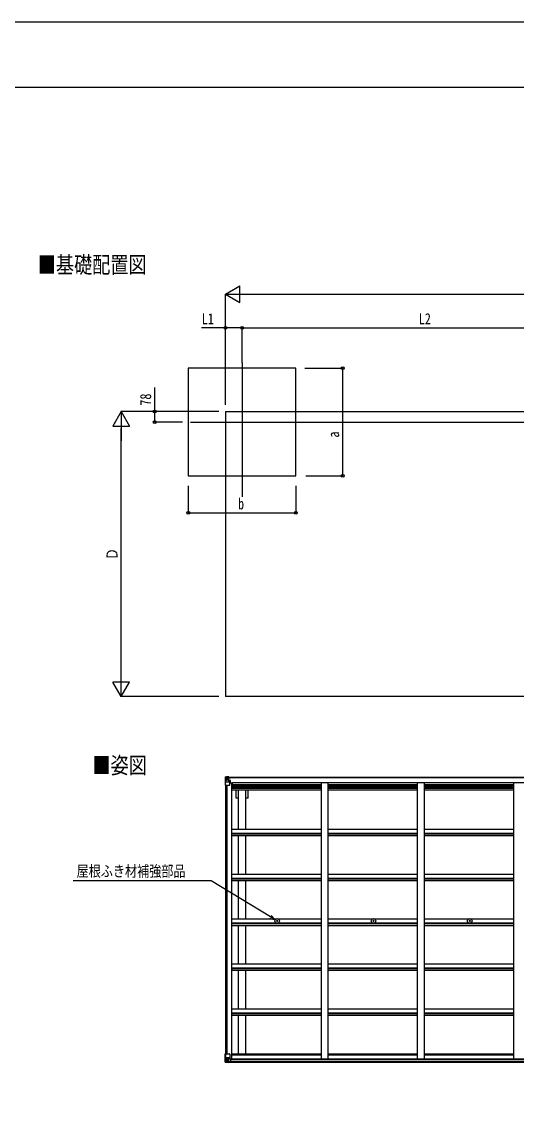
# Model space of a CAD drawing. Units: millimetres, scale not verified. Extents: x -10512 to 10512, y -7425 to 7425.
# Drawn here: x -5641 to -1961, y -764 to 7425 of the extents above; entities that cross this region are included whole.
import ezdxf
from ezdxf.enums import TextEntityAlignment as Align

# ---------------------------------------------------------------- set-up
doc = ezdxf.new("R2010")
doc.units = ezdxf.units.MM
doc.header["$LTSCALE"] = 30
for name, color, linetype in [('0-2_USER1', 3, 'Continuous'), ('0-3_YKK_12', 2, 'Continuous'), ('0-4_YKK_13', 4, 'Continuous'), ('0-5_YKK_A1', 4, 'Continuous'), ('0-6_YKK_D', 6, 'Continuous'), ('0-7_YKK_ZWAK', 7, 'Continuous')]:
    doc.layers.add(name, color=color, linetype=linetype)
doc.styles.add('ＭＳ ゴシック', font='')
doc.styles.get('ＭＳ ゴシック').set_extended_font_data('MS Gothic')

msp = doc.modelspace()

# ---------------------------------------------------------------- linework, layer by layer
at = {"layer": '0-3_YKK_12'}
for p, q in [((-4004.61, 4892.4), (-4004.61, 3897.23)), ((-4389.58, 4452.32), (-1070.47, 4452.32))]:
    msp.add_line(p, q, dxfattribs=at)
at = {"layer": '0-4_YKK_13'}
for p, q in [((-4130.61, 1813.4), (-4130.61, 1813.36)), ((-4129.67, 1814.4), (-4129.67, 1814.4)), ((-4129.67, 1814.36), (-4129.67, 1814.4)), ((-4120.7, 1814.79), (-4128.63, 1814.31)), ((-4127.77, 1813.34), (-4127.77, 1813.27)), ((-4127.77, 1752.69), (-4127.77, 1813.27)), ((-4123.8, 1809.9), (-4126.53, 1813.57)), ((-4122.95, 1806.39), (-4120.61, 1806.45)), ((-4122.95, 1792.92), (-4122.95, 1806.39)), ((-4108.61, 1815.58), (-4120.61, 1814.79)), ((-4120.61, 1806.45), (-4108.61, 1806.45)), ((-4109.61, 1806.45), (-4108.61, 1806.45)), ((-4102.11, 1816.09), (-4108.61, 1815.69)), ((-4108.61, 1789.59), (-4108.61, 1815.69)), ((-4108.61, 1814.81), (-4102.11, 1815.2)), ((-4107.11, 1809.98), (-4108.61, 1809.98)), ((-4107.11, 1806.45), (-4108.61, 1806.45)), ((-4102.11, 1814.28), (-4107.11, 1814.19)), ((-4106.61, 1809.62), (-4107.11, 1809.62)), ((-4103.11, 1804.69), (-4107.11, 1804.69)), ((-4107, 1808.32), (-4103.11, 1808.32)), ((-4106.62, 1808.53), (-4106.62, 1808.69)), ((-4106.62, 1808.69), (-4106.61, 1808.69)), ((-4106.61, 1810.65), (-4106.61, 1808.69)), ((-4098.61, 1810.65), (-4106.61, 1810.65)), ((-4098.61, 1810.62), (-4106.61, 1810.62)), ((-4096.61, 1808.78), (-4106.61, 1808.69)), ((-4103.11, 1788.59), (-4103.11, 1808.56)), ((-4102.11, 1815.2), (-4102.11, 1816.09)), ((-4102.11, 1814.69), (-4102.11, 1815.2)), ((-4102.11, 1814.69), (-4102.11, 1814.28)), ((-4102.11, 1814.28), (-4102.11, 1813.46)), ((-4097.11, 1813.89), (-4097.11, 1813.46)), ((-4096.81, 1813.89), (-4097.11, 1813.89)), ((-4096.81, 1813.89), (-4095.12, 1813.46)), ((-4096.61, 1810.39), (-4091.61, 1810.39)), ((-4096.61, 1808.78), (-4096.61, 1810.39)), ((-4091.61, 1811.31), (-4091.61, 1810.39)), ((-4091.61, 1810.39), (-4090.61, 1810.39)), ((-4090.61, 1810.39), (-4090.61, 1811.31)), ((-4090.61, 1810.39), (-4090.61, 1808.82)), ((-4090.61, 1808.71), (-4090.61, 1808.82)), ((-4127.77, 1752.69), (-4097.61, 1752.69)), ((-4127.22, 1779.57), (-4123.08, 1791.66)), ((-4127.22, 1779.57), (-4120.61, 1779.36)), ((-4120.61, 1792.89), (-4122.95, 1792.92)), ((-4120.61, 1792.89), (-4108.61, 1792.89)), ((-4120.61, 1792.89), (-4120.61, 1792.89)), ((-4120.61, 1779.36), (-4096.61, 1779.36)), ((-4115.13, 1799.25), (-4115.13, 1798.29)), ((-4107.11, 1792.89), (-4108.61, 1792.89)), ((-4107.79, 1789.33), (-4097.44, 1787.68)), ((-4107.79, 1788.7), (-4107.79, 1789.33)), ((-4097.44, 1787.05), (-4107.79, 1788.7)), ((-4103.11, 1796.49), (-4107.11, 1796.49)), ((-4097.44, 1787.68), (-4097.44, 1787.05)), ((-4097.16, 1787.6), (-4093.11, 1787.57)), ((-4096.61, 1753.69), (-4096.61, 1786.79)), ((-4092.11, 1775.69), (-4096.61, 1775.69)), ((-4092.11, 1787.56), (-4093.11, 1787.57)), ((-4093.11, 1785.83), (-4092.11, 1785.84)), ((-4092.11, 1771.34), (-4092.11, 1787.56)), ((-3746.04, 745.03), (-3744.93, 745.05)), ((-3746.04, 744.03), (-3744.93, 744.01)), ((-3744.93, 745.05), (-3744.41, 745.15)), ((-3744.93, 744.01), (-3744.41, 743.91)), ((-3744.31, 745.67), (-3744.41, 745.15)), ((-3744.31, 743.39), (-3744.41, 743.91)), ((-3744.29, 746.78), (-3744.31, 745.67)), ((-3744.29, 742.29), (-3744.31, 743.39)), ((-3743.29, 746.78), (-3743.27, 745.67)), ((-3743.29, 742.29), (-3743.27, 743.39)), ((-3743.27, 745.67), (-3743.17, 745.15)), ((-3743.27, 743.39), (-3743.17, 743.91)), ((-3742.65, 745.05), (-3743.17, 745.15)), ((-3742.65, 744.01), (-3743.17, 743.91)), ((-3741.55, 745.03), (-3742.65, 745.05)), ((-3741.55, 744.03), (-3742.65, 744.01)), ((-3030.04, 745.03), (-3028.93, 745.05)), ((-3030.04, 744.03), (-3028.93, 744.01)), ((-3028.93, 745.05), (-3028.41, 745.15)), ((-3028.93, 744.01), (-3028.41, 743.91)), ((-3028.31, 745.67), (-3028.41, 745.15)), ((-3028.31, 743.39), (-3028.41, 743.91)), ((-3028.29, 746.78), (-3028.31, 745.67)), ((-3028.29, 742.29), (-3028.31, 743.39)), ((-3027.29, 746.78), (-3027.27, 745.67)), ((-3027.29, 742.29), (-3027.27, 743.39)), ((-3027.27, 745.67), (-3027.17, 745.15)), ((-3027.27, 743.39), (-3027.17, 743.91)), ((-3026.65, 745.05), (-3027.17, 745.15)), ((-3026.65, 744.01), (-3027.17, 743.91)), ((-3025.55, 745.03), (-3026.65, 745.05)), ((-3025.55, 744.03), (-3026.65, 744.01)), ((-2314.04, 745.03), (-2312.93, 745.05)), ((-2314.04, 744.03), (-2312.93, 744.01)), ((-2312.93, 745.05), (-2312.41, 745.15)), ((-2312.93, 744.01), (-2312.41, 743.91)), ((-2312.31, 745.67), (-2312.41, 745.15)), ((-2312.31, 743.39), (-2312.41, 743.91)), ((-2312.29, 746.78), (-2312.31, 745.67)), ((-2312.29, 742.29), (-2312.31, 743.39)), ((-2311.29, 746.78), (-2311.27, 745.67)), ((-2311.29, 742.29), (-2311.27, 743.39)), ((-2311.27, 745.67), (-2311.17, 745.15)), ((-2311.27, 743.39), (-2311.17, 743.91)), ((-2310.65, 745.05), (-2311.17, 745.15)), ((-2310.65, 744.01), (-2311.17, 743.91)), ((-2309.55, 745.03), (-2310.65, 745.05)), ((-2309.55, 744.03), (-2310.65, 744.01)), ((-4130.61, -243.29), (-4097.61, -243.29)), ((-4130.61, -304), (-4130.61, -243.29)), ((-4127.77, -243.29), (-4127.77, -303.87)), ((-4096.61, -244.29), (-4096.61, -277.39)), ((-4129.67, -304.95), (-4129.67, -305)), ((-4120.7, -305.38), (-4128.63, -304.91)), ((-4127.77, -303.94), (-4127.77, -303.87)), ((-4127.22, -270.17), (-4120.61, -269.95)), ((-4127.22, -270.17), (-4123.08, -282.25)), ((-4123.8, -300.5), (-4126.53, -304.16)), ((-4120.61, -283.49), (-4122.94, -283.52)), ((-4122.94, -283.52), (-4122.94, -296.99)), ((-4122.94, -296.99), (-4120.61, -297.05)), ((-4120.61, -269.95), (-4096.61, -269.95)), ((-4120.61, -283.49), (-4120.61, -283.49)), ((-4108.61, -283.49), (-4120.61, -283.49)), ((-4120.61, -297.04), (-4108.61, -297.04)), ((-4108.61, -306.17), (-4120.61, -305.39)), ((-4116.09, -289.85), (-4116.09, -288.89)), ((-4108.61, -279.5), (-4102.11, -279.5)), ((-4108.61, -279.5), (-4108.61, -306.29)), ((-4097.44, -277.64), (-4107.79, -279.3)), ((-4107.79, -279.3), (-4107.79, -279.5)), ((-4105.09, -279.5), (-4097.44, -278.28)), ((-4102.11, -279.5), (-4093.11, -279.53)), ((-4102.11, -306.68), (-4102.11, -300.74)), ((-4093.11, -301.31), (-4102.11, -301.37)), ((-4097.44, -278.28), (-4097.44, -277.64)), ((-4092.11, -280.44), (-4092.11, -300.6))]:
    msp.add_line(p, q, dxfattribs=at)
for points in [[(-4130.61, 1813.36), (-4130.61, 1752.69), (-4127.77, 1752.69)], [(-4129.67, 1814.4), (-4120.61, 1814.96), (-4108.61, 1815.69)], [(-4116.09, 1802.13), (-4116.09, 1803.09), (-4115.13, 1803.09), (-4115.13, 1802.13)], [(-4102.11, 1814.69), (-4107.11, 1814.69), (-4107.11, 1789.23)], [(-4091.61, 1808.66), (-4106.61, 1808.53), (-4106.62, 1808.53)], [(-4106.61, 1809.62), (-4098.61, 1809.62), (-4098.61, 1811.31)], [(-4096.61, 1808.78), (-4096.61, 1808.77), (-4090.61, 1808.82)], [(-4117.05, 1800.21), (-4118.01, 1800.21), (-4118.01, 1801.17), (-4117.05, 1801.17)], [(-4115.13, 1798.29), (-4116.09, 1798.29), (-4116.09, 1799.25)], [(-4114.17, 1801.17), (-4113.21, 1801.17), (-4113.21, 1800.21), (-4114.17, 1800.21)], [(-4093.11, 1787.57), (-4093.11, 1785.83), (-4096.61, 1785.82)], [(-4129.67, -305), (-4120.61, -305.55), (-4102.11, -306.68)], [(-4117.05, -291.77), (-4118.01, -291.77), (-4118.01, -290.81), (-4117.05, -290.81)], [(-4116.09, -288.89), (-4115.13, -288.89), (-4115.13, -289.85)], [(-4115.13, -292.73), (-4115.13, -293.69), (-4116.09, -293.69), (-4116.09, -292.73)], [(-4114.17, -290.81), (-4113.21, -290.81), (-4113.21, -291.77), (-4114.17, -291.77)], [(-4092.11, -300.6), (-4092.12, -300.7), (-4102.11, -300.74)]]:
    msp.add_lwpolyline(points, dxfattribs=at)
for centre, radius in [((-4115.61, 1800.69), 5.3), ((-3743.79, 744.53), 17), ((-3743.79, 744.53), 4), ((-3027.79, 744.53), 17), ((-3027.79, 744.53), 4), ((-2311.79, 744.53), 17), ((-2311.79, 744.53), 4), ((-4115.61, -291.29), 5.3)]:
    msp.add_circle(centre, radius, dxfattribs=at)
for centre, radius, start, end in [((-4129.61, 1813.4), 0.999, 93.4424, 179.95083), ((-4129.61, 1813.4), 1, 93.50017, 180.00079), ((-4129.61, 1813.36), 0.999, 93.4424, 179.95083), ((-4128.46, 1827.01), 12.7, 269.24466, 275.10311), ((-4126.49, 1813.4), 1.28, 131.17831, 182.45895), ((-4117.05, 1802.13), 0.96, 270, 0), ((-4114.17, 1802.13), 0.96, 180, 270), ((-4106.61, 1811.15), 0.5, 179.99802, 269.99691), ((-4106.61, 1811.12), 0.5, 180.00109, 270.00109), ((-4106.61, 1808.19), 0.5, 90.52895, 180.04464), ((-4106.6, 1808.02), 0.513, 91.88028, 181.04707), ((-4091.47, 1816.35), 7.69, 268.96999, 276.43426), ((-4117.05, 1799.25), 0.96, 0, 90), ((-4114.17, 1799.25), 0.96, 90, 180), ((-4107.68, 1790.26), 0.937, 182.32209, 263.26766), ((-4107.68, 1789.63), 0.937, 182.32209, 263.26766), ((-4097.61, 1753.69), 1, 270, 0), ((-4097.55, 1786.75), 0.937, 2.32209, 83.26766), ((-4097.55, 1786.12), 0.937, 2.32209, 83.26766), ((-3743.79, 744.53), 2.3, 167.44414, 192.55586), ((-3743.79, 744.53), 2.3, 77.44414, 102.55586), ((-3743.79, 744.53), 2.3, 257.44414, 282.55586), ((-3743.79, 744.53), 2.3, 347.44414, 12.55586), ((-3027.79, 744.53), 2.3, 167.44414, 192.55586), ((-3027.79, 744.53), 2.3, 77.44414, 102.55586), ((-3027.79, 744.53), 2.3, 257.44414, 282.55586), ((-3027.79, 744.53), 2.3, 347.44414, 12.55586), ((-2311.79, 744.53), 2.3, 167.44414, 192.55586), ((-2311.79, 744.53), 2.3, 77.44414, 102.55586), ((-2311.79, 744.53), 2.3, 257.44414, 282.55586), ((-2311.79, 744.53), 2.3, 347.44414, 12.55586), ((-4097.61, -244.29), 1, 0, 90), ((-4129.61, -303.96), 0.999, 180.04917, 266.5576), ((-4129.61, -304), 0.999, 180.04917, 266.5576), ((-4129.61, -304), 1, 179.99921, 266.49983), ((-4128.46, -317.61), 12.7, 84.89689, 90.75534), ((-4126.49, -304), 1.28, 177.54105, 228.82169), ((-4117.05, -289.85), 0.96, 270, 0), ((-4117.05, -292.73), 0.96, 0, 90), ((-4114.17, -289.85), 0.96, 180, 270), ((-4114.17, -292.73), 0.96, 90, 180), ((-4107.68, -280.23), 0.937, 96.73234, 129.06602), ((-4097.55, -276.71), 0.937, 276.73234, 357.67791), ((-4097.55, -277.35), 0.937, 276.73234, 357.67791)]:
    msp.add_arc(centre, radius, start, end, dxfattribs=at)
for centre, major_axis, ratio, start_param, end_param in [((-3928.67, 1826.71), (201, 12.36), 0.060933, 3.1373463, 3.1378449), ((-4127.67, 1814.48), (2, 0.12), 0.060933, 3.1378449, 4.2119296), ((-4127.48, 1811.38), (-0.02, 3), 0.466854, 5.5234897, 6.1575023), ((-4125.82, 1806.31), (0.03, 5), 0.573921, 4.7320603, 5.5159136), ((-4202.36, 1806.45), (81.75, 0), 0.061163, 0, 0.0007725), ((-4126.5, 1781.92), (0.85, 2.32), 0.403757, 2.3087461, 3.2744049), ((-4124.35, 1792.94), (0, 3), 0.468246, 4.2703918, 4.7058971), ((-4127.67, -305.08), (2, -0.12), 0.060933, 2.0712557, 3.1453404), ((-3928.67, -317.31), (201, -12.36), 0.060933, 3.1453404, 3.145839), ((-4126.5, -272.52), (0.85, -2.32), 0.403757, 3.0087805, 3.9744392), ((-4127.48, -301.98), (-0.02, -3), 0.466854, 0.125683, 0.7596956), ((-4125.82, -296.91), (0.03, -5), 0.573921, 0.7672717, 1.551125), ((-4124.35, -283.54), (0, -3), 0.468246, 1.5772882, 2.0127935), ((-4202.36, -297.04), (81.75, 0), 0.061163, 6.2824128, 6.2831853), ((-4093.11, -280.44), (1, -0.021), 0.906239, 0.0187047, 1.589501), ((-4093.11, -300.6), (1, 0.012), 0.707053, 4.7036637, 6.124411)]:
    msp.add_ellipse(centre, major_axis=major_axis, ratio=ratio, start_param=start_param, end_param=end_param, dxfattribs=at)
at = {"layer": '0-5_YKK_A1'}
for p, q in [((-4128.61, 4530.12), (1639.39, 4530.12)), ((-4128.61, 4530.12), (-4128.61, 2411.74)), ((1639.39, 2411.74), (-4128.61, 2411.74)), ((-4107.11, 1813.46), (-1251.11, 1813.46)), ((-4107.11, 1811.31), (-1251.11, 1811.31)), ((-4128.61, 1752.69), (-4128.61, -243.29)), ((-4118.91, 1752.69), (-4118.91, -243.29)), ((-4096.61, 1771.34), (-4083.61, 1771.34)), ((-4083.61, 1771.34), (-4083.61, -279.31)), ((-4083.61, 1757.66), (-3417.61, 1757.66)), ((-4083.61, 1749.27), (-3417.61, 1749.27)), ((-4083.61, 1741.07), (-3417.61, 1741.07)), ((-4083.61, 1737.14), (-3417.61, 1737.14)), ((-4083.61, 1732.06), (-3417.61, 1732.06)), ((-4076.11, 1757.66), (-4076.11, 1773.18)), ((-4076.11, 1773.18), (-1277.11, 1773.18)), ((-3417.61, 1773.16), (-3417.61, -279.31)), ((-3367.61, 1773.16), (-3367.61, -279.31)), ((-3367.61, 1757.66), (-2701.61, 1757.66)), ((-3367.61, 1749.27), (-2701.61, 1749.27)), ((-3367.61, 1741.07), (-2701.61, 1741.07)), ((-3367.61, 1737.14), (-2701.61, 1737.14)), ((-3367.61, 1732.06), (-2701.61, 1732.06)), ((-2701.61, 1773.16), (-2701.61, -279.31)), ((-2651.61, 1773.16), (-2651.61, -279.31)), ((-2651.61, 1757.66), (-1985.61, 1757.66)), ((-2651.61, 1749.27), (-1985.61, 1749.27)), ((-2651.61, 1741.07), (-1985.61, 1741.07)), ((-2651.61, 1737.14), (-1985.61, 1737.14)), ((-2651.61, 1732.06), (-1985.61, 1732.06)), ((-1985.61, 1773.16), (-1985.61, -279.31)), ((-4083.61, 1719.05), (-3417.61, 1719.05)), ((-4049.81, 1657.46), (-4049.81, 1719.05)), ((-4032.11, 1657.46), (-4049.81, 1657.46)), ((-4032.11, 1426.05), (-4032.11, 1719.05)), ((-3977.11, 1426.05), (-3977.11, 1719.05)), ((-3959.41, 1657.46), (-3977.11, 1657.46)), ((-3959.41, 1657.46), (-3959.41, 1719.05)), ((-3367.61, 1719.05), (-2701.61, 1719.05)), ((-2651.61, 1719.05), (-1985.61, 1719.05)), ((-4083.58, 1426.05), (-3417.61, 1426.05)), ((-4083.58, 1396.31), (-3417.61, 1396.31)), ((-3367.58, 1426.05), (-2701.61, 1426.05)), ((-3367.58, 1396.31), (-2701.61, 1396.31)), ((-2651.58, 1426.05), (-1985.61, 1426.05)), ((-2651.58, 1396.31), (-1985.61, 1396.31)), ((-4083.58, 1391.76), (-3417.61, 1391.76)), ((-4083.58, 1378.75), (-3417.61, 1378.75)), ((-4032.11, 1092.55), (-4032.11, 1378.75)), ((-3977.11, 1092.55), (-3977.11, 1378.75)), ((-3367.58, 1391.76), (-2701.61, 1391.76)), ((-3367.58, 1378.75), (-2701.61, 1378.75)), ((-2651.58, 1391.76), (-1985.61, 1391.76)), ((-2651.58, 1378.75), (-1985.61, 1378.75)), ((-4083.58, 1092.55), (-3417.61, 1092.55)), ((-3367.58, 1092.55), (-2701.61, 1092.55)), ((-2651.58, 1092.55), (-1985.61, 1092.55)), ((-4083.58, 1062.81), (-3417.61, 1062.81)), ((-4083.58, 1058.27), (-3417.61, 1058.27)), ((-4083.58, 1045.25), (-3417.61, 1045.25)), ((-4032.11, 759.05), (-4032.11, 1045.25)), ((-3977.11, 759.05), (-3977.11, 1045.25)), ((-3367.58, 1062.81), (-2701.61, 1062.81)), ((-3367.58, 1058.27), (-2701.61, 1058.27)), ((-3367.58, 1045.25), (-2701.61, 1045.25)), ((-2651.58, 1062.81), (-1985.61, 1062.81)), ((-2651.58, 1058.27), (-1985.61, 1058.27)), ((-2651.58, 1045.25), (-1985.61, 1045.25)), ((-4083.58, 759.05), (-3417.61, 759.05)), ((-3367.58, 759.05), (-2701.61, 759.05)), ((-2651.58, 759.05), (-1985.61, 759.05)), ((-4083.58, 729.32), (-3417.61, 729.32)), ((-4083.58, 724.77), (-3417.61, 724.77)), ((-4083.58, 711.76), (-3417.61, 711.76)), ((-4032.11, 425.56), (-4032.11, 711.76)), ((-3977.11, 425.56), (-3977.11, 711.76)), ((-3367.58, 729.32), (-2701.61, 729.32)), ((-3367.58, 724.77), (-2701.61, 724.77)), ((-3367.58, 711.76), (-2701.61, 711.76)), ((-2651.58, 729.32), (-1985.61, 729.32)), ((-2651.58, 724.77), (-1985.61, 724.77)), ((-2651.58, 711.76), (-1985.61, 711.76)), ((-4083.58, 425.56), (-3417.61, 425.56)), ((-3367.58, 425.56), (-2701.61, 425.56)), ((-2651.58, 425.56), (-1985.61, 425.56)), ((-4083.58, 395.82), (-3417.61, 395.82)), ((-4083.58, 391.27), (-3417.61, 391.27)), ((-4083.58, 378.26), (-3417.61, 378.26)), ((-4032.11, 92.06), (-4032.11, 378.26)), ((-3977.11, 92.06), (-3977.11, 378.26)), ((-3367.58, 395.82), (-2701.61, 395.82)), ((-3367.58, 391.27), (-2701.61, 391.27)), ((-3367.58, 378.26), (-2701.61, 378.26)), ((-2651.58, 395.82), (-1985.61, 395.82)), ((-2651.58, 391.27), (-1985.61, 391.27)), ((-2651.58, 378.26), (-1985.61, 378.26)), ((-4083.58, 92.06), (-3417.61, 92.06)), ((-3367.58, 92.06), (-2701.61, 92.06)), ((-2651.58, 92.06), (-1985.61, 92.06)), ((-4083.58, 62.33), (-3417.61, 62.33)), ((-4083.58, 57.78), (-3417.61, 57.78)), ((-4083.58, 44.77), (-3417.61, 44.77)), ((-4032.11, -243.14), (-4032.11, 44.77)), ((-3977.11, -243.14), (-3977.11, 44.77)), ((-3367.58, 62.33), (-2701.61, 62.33)), ((-3367.58, 57.78), (-2701.61, 57.78)), ((-3367.58, 44.77), (-2701.61, 44.77)), ((-2651.58, 62.33), (-1985.61, 62.33)), ((-2651.58, 57.78), (-1985.61, 57.78)), ((-2651.58, 44.77), (-1985.61, 44.77)), ((-4083.61, -243.14), (-3417.61, -243.14)), ((-3367.61, -243.14), (-2701.61, -243.14)), ((-2651.61, -243.14), (-1985.61, -243.14)), ((-4103.88, -279.31), (-1261.11, -279.31)), ((-4102.11, -305.08), (-1251.11, -305.08)), ((-4092.11, -281.57), (-1261.11, -281.57)), ((-4092.11, -297.19), (-1261.11, -297.19)), ((-4083.61, -251.48), (-3417.61, -251.48)), ((-3367.61, -251.48), (-2701.61, -251.48)), ((-2651.61, -251.48), (-1985.61, -251.48))]:
    msp.add_line(p, q, dxfattribs=at)
msp.add_lwpolyline([(-4404.61, 4052.32), (-3604.61, 4052.32), (-3604.61, 4852.32), (-4404.61, 4852.32)], close=True, dxfattribs=at)
at = {"layer": '0-6_YKK_D'}
for p, q in [((-4128.61, 5402.32), (-4020.36, 5464.82)), ((-4020.36, 5339.82), (-4020.36, 5464.82)), ((-4128.61, 4580.12), (-4128.61, 5403.32)), ((-4128.61, 5402.32), (-4020.36, 5339.82)), ((-4128.61, 5402.32), (-3912.11, 5402.32)), ((-4003.61, 5402.32), (1514.39, 5402.32)), ((-4128.61, 4580.12), (-4128.61, 5153.32)), ((-4004.61, 4893.4), (-4004.61, 5153.32)), ((-4004.61, 4893.4), (-4004.61, 5153.32)), ((-4004.61, 5152.32), (-1244.61, 5152.32)), ((-3537.46, 4852.32), (-3255.51, 4852.32)), ((-3256.51, 4052.32), (-3256.51, 4852.32)), ((-4904.61, 4530.12), (-4967.11, 4421.86)), ((-4178.61, 4530.12), (-4905.61, 4530.12)), ((-4904.61, 4530.12), (-4842.11, 4421.86)), ((-4904.61, 4530.12), (-4904.61, 4313.61)), ((-4178.61, 4530.12), (-4655.61, 4530.12)), ((-4447.05, 4452.32), (-4655.61, 4452.32)), ((-4967.11, 4421.86), (-4842.11, 4421.86)), ((-4904.61, 2536.74), (-4904.61, 4405.12)), ((-3529.61, 4052.32), (-3255.51, 4052.32)), ((-4404.61, 3978.12), (-4404.61, 3776.32)), ((-3604.61, 3978.3), (-3604.61, 3776.32)), ((-4404.61, 3777.32), (-3604.61, 3777.32)), ((-4904.61, 2411.74), (-4904.61, 2628.24)), ((-4904.61, 2411.74), (-4967.11, 2519.99)), ((-4842.11, 2519.99), (-4967.11, 2519.99)), ((-4904.61, 2411.74), (-4842.11, 2519.99)), ((-4178.61, 2411.74), (-4905.61, 2411.74))]:
    msp.add_line(p, q, dxfattribs=at)
for points in [[(-4004.61, 5152.32), (-4128.61, 5152.32), (-4306.45, 5152.32)], [(-4654.61, 4452.32), (-4654.61, 4530.12), (-4654.61, 4707.95)], [(-3758.03, 753.81), (-3794.41, 775.8), (-4234.39, 1041.71), (-5260.35, 1041.71)], [(-3800.3, 766.05), (-3758.03, 753.81), (-3788.52, 785.54)]]:
    msp.add_lwpolyline(points, dxfattribs=at)
for centre in [(-4128.61, 5152.32), (-4004.61, 5152.32), (-4004.61, 5152.32), (-3256.51, 4852.32), (-4654.61, 4530.12), (-4654.61, 4452.32), (-3256.51, 4052.32), (-4404.61, 3777.32), (-3604.61, 3777.32)]:
    msp.add_circle(centre, 10.62, dxfattribs=at)
at = {"layer": '0-7_YKK_ZWAK'}
msp.add_line((9737.55, 6937.5), (-9762.45, 6937.5), dxfattribs=at)
msp.add_lwpolyline([(-10512.5, -7425), (10512.5, -7425), (10512.5, 7425), (-10512.5, 7425)], close=True, dxfattribs=at)

# ---------------------------------------------------------------- texts
at = {"layer": '0-2_USER1', "style": 'ＭＳ ゴシック', "width": 0.8}
for s, p in [('■基礎配置図', (-5524.05, 5522.28)), ('■姿図', (-5117.83, 1802.35))]:
    msp.add_text(s, height=123.7, dxfattribs=at).set_placement(p, align=Align.BOTTOM_LEFT)
at = {"layer": '0-6_YKK_D', "style": 'ＭＳ ゴシック', "width": 0.8}
for s, p in [('L1', (-4304.78, 5153.98)), ('L2', (-2690.61, 5153.98)), ('b', (-4034.61, 3778.65)), ('屋根ふき材補強部品', (-5235.38, 1049.19))]:
    msp.add_text(s, height=82.48, dxfattribs=at).set_placement(p, align=Align.BOTTOM_LEFT)
for s, p in [('78', (-4656.28, 4574.28)), ('a', (-3258.17, 4336.8)), ('Ｄ', (-4905.61, 3425.93))]:
    msp.add_text(s, height=82.48, rotation=90, dxfattribs=at).set_placement(p, align=Align.BOTTOM_LEFT)

doc.saveas('drawing.dxf')
